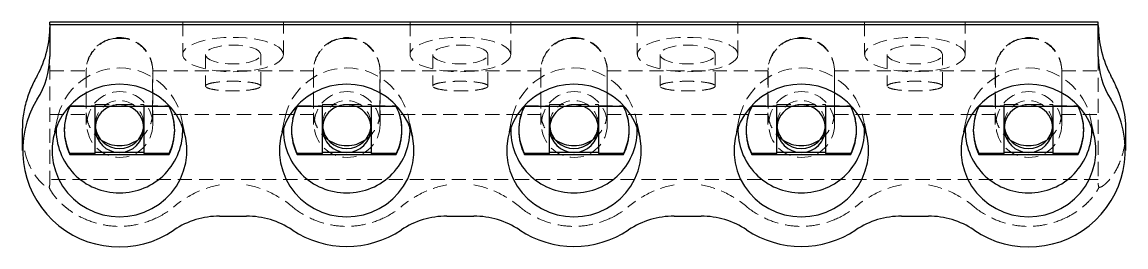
# Model space of a CAD drawing. Header units: millimetres. Extents: x 33 to 233, y 31 to 168.
# Drawn here: x 33.1 to 132.9, y 147.8 to 168.1 of the extents above; entities that cross this region are included whole.
import ezdxf

# ---------------------------------------------------------------- set-up
doc = ezdxf.new("R2010")
doc.units = ezdxf.units.MM
doc.linetypes.add('HIDDEN', pattern=[1.905, 1.27, -0.635])

msp = doc.modelspace()

# ---------------------------------------------------------------- linework, layer by layer
at = {"color": 7, "linetype": 'Continuous', "lineweight": 25}
for p, q in [((35.612, 167.885), (35.612, 168.139)), ((130.388, 168.139), (35.612, 168.139)), ((130.388, 167.885), (35.612, 167.885)), ((35.612, 167.885), (35.612, 165.017)), ((130.388, 167.885), (130.388, 168.139)), ((130.388, 165.017), (130.388, 167.885)), ((46.397, 160.504), (37.444, 160.504)), ((39.72, 156.248), (39.72, 160.504)), ((44.122, 160.504), (44.122, 156.248)), ((66.937, 160.504), (57.984, 160.504)), ((60.26, 156.248), (60.26, 160.504)), ((64.661, 160.504), (64.661, 156.248)), ((87.476, 160.504), (78.524, 160.504)), ((80.799, 156.248), (80.799, 160.504)), ((85.201, 160.504), (85.201, 156.248)), ((108.016, 160.504), (99.063, 160.504)), ((101.339, 156.248), (101.339, 160.504)), ((105.74, 160.504), (105.74, 156.248)), ((128.556, 160.504), (119.603, 160.504)), ((121.878, 156.248), (121.878, 160.504)), ((126.28, 160.504), (126.28, 156.248)), ((33.118, 158.393), (33.118, 156.53)), ((132.882, 156.53), (132.882, 158.393)), ((37.444, 156.17), (37.444, 156.248)), ((39.72, 156.248), (37.444, 156.248)), ((37.444, 156.17), (46.397, 156.17)), ((41.921, 156.349), (39.72, 156.349)), ((44.122, 156.349), (41.921, 156.349)), ((46.397, 156.248), (44.122, 156.248)), ((46.397, 156.17), (46.397, 156.248)), ((57.984, 156.17), (57.984, 156.248)), ((60.26, 156.248), (57.984, 156.248)), ((57.984, 156.17), (66.937, 156.17)), ((62.46, 156.349), (60.26, 156.349)), ((64.661, 156.349), (62.46, 156.349)), ((66.937, 156.248), (64.661, 156.248)), ((66.937, 156.17), (66.937, 156.248)), ((78.524, 156.17), (78.524, 156.248)), ((80.799, 156.248), (78.524, 156.248)), ((78.524, 156.17), (87.476, 156.17)), ((83, 156.349), (80.799, 156.349)), ((85.201, 156.349), (83, 156.349)), ((87.476, 156.248), (85.201, 156.248)), ((87.476, 156.17), (87.476, 156.248)), ((99.063, 156.17), (99.063, 156.248)), ((101.339, 156.248), (99.063, 156.248)), ((99.063, 156.17), (108.016, 156.17)), ((103.54, 156.349), (101.339, 156.349)), ((105.74, 156.349), (103.54, 156.349)), ((108.016, 156.248), (105.74, 156.248)), ((108.016, 156.17), (108.016, 156.248)), ((119.603, 156.17), (119.603, 156.248)), ((121.878, 156.248), (119.603, 156.248)), ((119.603, 156.17), (128.556, 156.17)), ((124.079, 156.349), (121.878, 156.349)), ((126.28, 156.349), (124.079, 156.349)), ((128.556, 156.248), (126.28, 156.248)), ((128.556, 156.17), (128.556, 156.248)), ((50.973, 150.596), (53.408, 150.596)), ((71.513, 150.596), (73.947, 150.596)), ((92.053, 150.596), (94.487, 150.596)), ((112.592, 150.596), (115.027, 150.596))]:
    msp.add_line(p, q, dxfattribs=at)
at = {"color": 7, "linetype": 'HIDDEN', "lineweight": 18}
for p, q in [((47.643, 168.139), (47.643, 165.206)), ((56.739, 165.206), (56.739, 168.139)), ((68.182, 168.139), (68.182, 165.206)), ((77.278, 165.206), (77.278, 168.139)), ((88.722, 168.139), (88.722, 165.206)), ((97.818, 165.206), (97.818, 168.139)), ((109.261, 168.139), (109.261, 165.206)), ((118.357, 165.206), (118.357, 168.139)), ((42.507, 166.643), (41.335, 166.643)), ((63.046, 166.643), (61.874, 166.643)), ((83.586, 166.643), (82.414, 166.643)), ((104.126, 166.643), (102.954, 166.643)), ((124.665, 166.643), (123.493, 166.643)), ((35.612, 153.417), (35.612, 165.017)), ((49.697, 165.206), (49.697, 162.352)), ((54.685, 162.352), (54.685, 165.206)), ((70.236, 165.206), (70.236, 162.352)), ((75.224, 162.352), (75.224, 165.206)), ((90.776, 165.206), (90.776, 162.352)), ((95.764, 162.352), (95.764, 165.206)), ((111.315, 165.206), (111.315, 162.352)), ((116.303, 162.352), (116.303, 165.206)), ((130.388, 165.017), (130.388, 153.417)), ((35.612, 163.738), (38.913, 163.738)), ((38.913, 163.738), (38.913, 163.738)), ((38.913, 163.738), (38.913, 163.732)), ((38.913, 163.738), (38.916, 163.639)), ((38.913, 163.736), (38.913, 158.872)), ((44.927, 163.666), (44.929, 163.738)), ((44.929, 163.732), (44.929, 163.738)), ((44.929, 163.738), (44.929, 163.738)), ((44.929, 163.738), (59.453, 163.738)), ((44.929, 158.872), (44.929, 163.736)), ((59.453, 163.738), (59.453, 163.738)), ((59.453, 163.738), (59.453, 163.732)), ((59.453, 163.738), (59.455, 163.639)), ((59.453, 163.736), (59.453, 158.872)), ((65.467, 163.666), (65.468, 163.738)), ((65.468, 163.732), (65.468, 163.738)), ((65.468, 163.738), (65.468, 163.738)), ((65.468, 163.738), (79.992, 163.738)), ((65.468, 158.872), (65.468, 163.736)), ((79.992, 163.738), (79.992, 163.738)), ((79.992, 163.738), (79.992, 163.732)), ((79.992, 163.738), (79.995, 163.639)), ((79.992, 163.736), (79.992, 158.872)), ((86.006, 163.666), (86.008, 163.738)), ((86.008, 163.732), (86.008, 163.738)), ((86.008, 163.738), (86.008, 163.738)), ((86.008, 163.738), (100.532, 163.738)), ((86.008, 158.872), (86.008, 163.736)), ((100.532, 163.738), (100.532, 163.738)), ((100.532, 163.738), (100.532, 163.732)), ((100.532, 163.738), (100.534, 163.639)), ((100.532, 163.736), (100.532, 158.872)), ((106.546, 163.666), (106.547, 163.738)), ((106.547, 163.732), (106.547, 163.738)), ((106.547, 163.738), (106.547, 163.738)), ((106.547, 163.738), (121.071, 163.738)), ((106.547, 158.872), (106.547, 163.736)), ((121.071, 163.738), (121.071, 163.738)), ((121.071, 163.738), (121.071, 163.732)), ((121.071, 163.738), (121.074, 163.639)), ((121.071, 163.736), (121.071, 158.872)), ((127.085, 163.666), (127.087, 163.738)), ((127.087, 163.732), (127.087, 163.738)), ((127.087, 163.738), (127.087, 163.738)), ((127.087, 163.738), (130.388, 163.738)), ((127.087, 158.872), (127.087, 163.736)), ((38.924, 163.489), (38.923, 159.777)), ((44.918, 159.777), (44.918, 163.489)), ((59.463, 163.489), (59.463, 159.777)), ((65.458, 159.777), (65.458, 163.489)), ((80.003, 163.489), (80.002, 159.777)), ((85.998, 159.777), (85.997, 163.489)), ((100.542, 163.489), (100.542, 159.777)), ((106.537, 159.777), (106.537, 163.489)), ((121.082, 163.489), (121.082, 159.777)), ((127.077, 159.777), (127.076, 163.489)), ((39.72, 160.582), (39.72, 160.684)), ((39.72, 160.684), (41.921, 160.684)), ((41.921, 160.684), (44.122, 160.684)), ((44.122, 160.582), (44.122, 160.684)), ((60.26, 160.582), (60.26, 160.684)), ((60.26, 160.684), (62.46, 160.684)), ((62.46, 160.684), (64.661, 160.684)), ((64.661, 160.582), (64.661, 160.684)), ((80.799, 160.582), (80.799, 160.684)), ((80.799, 160.684), (83, 160.684)), ((83, 160.684), (85.201, 160.684)), ((85.201, 160.582), (85.201, 160.684)), ((101.339, 160.582), (101.339, 160.684)), ((101.339, 160.684), (103.54, 160.684)), ((103.54, 160.684), (105.74, 160.684)), ((105.74, 160.582), (105.74, 160.684)), ((121.878, 160.582), (121.878, 160.684)), ((121.878, 160.684), (124.079, 160.684)), ((124.079, 160.684), (126.28, 160.684)), ((126.28, 160.582), (126.28, 160.684)), ((35.612, 159.777), (38.923, 159.777)), ((37.444, 160.504), (37.444, 160.582)), ((37.444, 160.582), (39.72, 160.582)), ((39.72, 160.504), (39.72, 160.582)), ((44.122, 160.582), (44.122, 160.504)), ((44.122, 160.582), (46.397, 160.582)), ((44.918, 159.777), (59.463, 159.777)), ((46.397, 160.504), (46.397, 160.582)), ((57.984, 160.504), (57.984, 160.582)), ((57.984, 160.582), (60.26, 160.582)), ((60.26, 160.504), (60.26, 160.582)), ((64.661, 160.582), (64.661, 160.504)), ((64.661, 160.582), (66.937, 160.582)), ((65.458, 159.777), (80.002, 159.777)), ((66.937, 160.504), (66.937, 160.582)), ((78.524, 160.504), (78.524, 160.582)), ((78.524, 160.582), (80.799, 160.582)), ((80.799, 160.504), (80.799, 160.582)), ((85.201, 160.582), (85.201, 160.504)), ((85.201, 160.582), (87.476, 160.582)), ((85.998, 159.777), (100.542, 159.777)), ((87.476, 160.504), (87.476, 160.582)), ((99.063, 160.504), (99.063, 160.582)), ((99.063, 160.582), (101.339, 160.582)), ((101.339, 160.504), (101.339, 160.582)), ((105.74, 160.582), (105.74, 160.504)), ((105.74, 160.582), (108.016, 160.582)), ((106.537, 159.777), (121.082, 159.777)), ((108.016, 160.504), (108.016, 160.582)), ((119.603, 160.504), (119.603, 160.582)), ((119.603, 160.582), (121.878, 160.582)), ((121.878, 160.504), (121.878, 160.582)), ((126.28, 160.582), (126.28, 160.504)), ((126.28, 160.582), (128.556, 160.582)), ((127.077, 159.777), (130.388, 159.777)), ((128.556, 160.504), (128.556, 160.582)), ((36.315, 159.463), (35.955, 157.728)), ((44.122, 158.872), (44.114, 158.694)), ((47.887, 157.728), (47.527, 159.463)), ((56.854, 159.463), (56.495, 157.728)), ((64.661, 158.872), (64.654, 158.694)), ((68.426, 157.728), (68.067, 159.463)), ((77.394, 159.463), (77.034, 157.728)), ((85.201, 158.872), (85.193, 158.694)), ((88.966, 157.728), (88.606, 159.463)), ((97.933, 159.463), (97.574, 157.728)), ((105.74, 158.872), (105.733, 158.694)), ((109.505, 157.728), (109.146, 159.463)), ((118.473, 159.463), (118.113, 157.728)), ((126.28, 158.872), (126.272, 158.694)), ((130.045, 157.728), (129.685, 159.463)), ((36.933, 158.415), (36.933, 158.337)), ((46.909, 158.337), (46.909, 158.415)), ((57.472, 158.415), (57.472, 158.337)), ((67.449, 158.337), (67.449, 158.415)), ((78.012, 158.415), (78.012, 158.337)), ((87.988, 158.337), (87.988, 158.415)), ((98.551, 158.415), (98.551, 158.337)), ((108.528, 158.337), (108.528, 158.415)), ((119.091, 158.415), (119.091, 158.337)), ((129.067, 158.337), (129.067, 158.415)), ((130.388, 153.908), (35.612, 153.908))]:
    msp.add_line(p, q, dxfattribs=at)
at = {"color": 7, "linetype": 'HIDDEN', "lineweight": 18, "flags": 128}
for points in [[(56.739, 165.206), (56.69, 164.979), (56.546, 164.758), (56.309, 164.546), (55.984, 164.348), (55.578, 164.168), (55.1, 164.01), (54.56, 163.878), (53.969, 163.774), (53.341, 163.701), (52.688, 163.66), (52.025, 163.651), (51.365, 163.676), (50.722, 163.734), (50.111, 163.823), (49.544, 163.941), (49.034, 164.086), (48.591, 164.255), (48.225, 164.445), (47.943, 164.65), (47.751, 164.868), (47.655, 165.092), (47.655, 165.319), (47.751, 165.544), (47.943, 165.762), (48.225, 165.967), (48.591, 166.157), (49.034, 166.326), (49.544, 166.471), (50.111, 166.589), (50.722, 166.678), (51.365, 166.736), (52.025, 166.76), (52.688, 166.752), (53.341, 166.711), (53.969, 166.638), (54.56, 166.534), (55.1, 166.402), (55.578, 166.244), (55.984, 166.064), (56.309, 165.866), (56.546, 165.654), (56.69, 165.432), (56.739, 165.206)], [(77.278, 165.206), (77.23, 164.979), (77.085, 164.758), (76.848, 164.546), (76.523, 164.348), (76.117, 164.168), (75.639, 164.01), (75.099, 163.878), (74.509, 163.774), (73.881, 163.701), (73.228, 163.66), (72.564, 163.651), (71.904, 163.676), (71.262, 163.734), (70.651, 163.823), (70.084, 163.941), (69.574, 164.086), (69.13, 164.255), (68.764, 164.445), (68.482, 164.65), (68.291, 164.868), (68.194, 165.092), (68.194, 165.319), (68.291, 165.544), (68.482, 165.762), (68.764, 165.967), (69.13, 166.157), (69.574, 166.326), (70.084, 166.471), (70.651, 166.589), (71.262, 166.678), (71.904, 166.736), (72.564, 166.76), (73.228, 166.752), (73.881, 166.711), (74.509, 166.638), (75.099, 166.534), (75.639, 166.402), (76.117, 166.244), (76.523, 166.064), (76.848, 165.866), (77.085, 165.654), (77.23, 165.432), (77.278, 165.206)], [(97.818, 165.206), (97.769, 164.979), (97.625, 164.758), (97.388, 164.546), (97.063, 164.348), (96.657, 164.168), (96.179, 164.01), (95.639, 163.878), (95.049, 163.774), (94.42, 163.701), (93.767, 163.66), (93.104, 163.651), (92.444, 163.676), (91.801, 163.734), (91.19, 163.823), (90.623, 163.941), (90.113, 164.086), (89.67, 164.255), (89.304, 164.445), (89.022, 164.65), (88.831, 164.868), (88.734, 165.092), (88.734, 165.319), (88.831, 165.544), (89.022, 165.762), (89.304, 165.967), (89.67, 166.157), (90.113, 166.326), (90.623, 166.471), (91.19, 166.589), (91.801, 166.678), (92.444, 166.736), (93.104, 166.76), (93.767, 166.752), (94.42, 166.711), (95.049, 166.638), (95.639, 166.534), (96.179, 166.402), (96.657, 166.244), (97.063, 166.064), (97.388, 165.866), (97.625, 165.654), (97.769, 165.432), (97.818, 165.206)], [(118.357, 165.206), (118.309, 164.979), (118.165, 164.758), (117.927, 164.546), (117.602, 164.348), (117.197, 164.168), (116.719, 164.01), (116.179, 163.878), (115.588, 163.774), (114.96, 163.701), (114.307, 163.66), (113.643, 163.651), (112.983, 163.676), (112.341, 163.734), (111.73, 163.823), (111.163, 163.941), (110.653, 164.086), (110.21, 164.255), (109.843, 164.445), (109.561, 164.65), (109.37, 164.868), (109.273, 165.092), (109.273, 165.319), (109.37, 165.544), (109.561, 165.762), (109.843, 165.967), (110.21, 166.157), (110.653, 166.326), (111.163, 166.471), (111.73, 166.589), (112.341, 166.678), (112.983, 166.736), (113.643, 166.76), (114.307, 166.752), (114.96, 166.711), (115.588, 166.638), (116.179, 166.534), (116.719, 166.402), (117.197, 166.244), (117.602, 166.064), (117.927, 165.866), (118.165, 165.654), (118.309, 165.432), (118.357, 165.206)], [(54.685, 165.206), (54.637, 165.372), (54.495, 165.532), (54.264, 165.68), (53.954, 165.809), (53.576, 165.915), (53.145, 165.994), (52.677, 166.043), (52.191, 166.059), (51.704, 166.043), (51.236, 165.994), (50.805, 165.915), (50.427, 165.809), (50.117, 165.68), (49.886, 165.532), (49.745, 165.372), (49.697, 165.206), (49.745, 165.039), (49.886, 164.879), (50.117, 164.732), (50.427, 164.603), (50.805, 164.497), (51.236, 164.418), (51.704, 164.369), (52.191, 164.353), (52.677, 164.369), (53.145, 164.418), (53.576, 164.497), (53.954, 164.603), (54.264, 164.732), (54.495, 164.879), (54.637, 165.039), (54.685, 165.206)], [(75.224, 165.206), (75.176, 165.372), (75.034, 165.532), (74.804, 165.68), (74.494, 165.809), (74.116, 165.915), (73.685, 165.994), (73.217, 166.043), (72.73, 166.059), (72.244, 166.043), (71.776, 165.994), (71.345, 165.915), (70.967, 165.809), (70.656, 165.68), (70.426, 165.532), (70.284, 165.372), (70.236, 165.206), (70.284, 165.039), (70.426, 164.879), (70.656, 164.732), (70.967, 164.603), (71.345, 164.497), (71.776, 164.418), (72.244, 164.369), (72.73, 164.353), (73.217, 164.369), (73.685, 164.418), (74.116, 164.497), (74.494, 164.603), (74.804, 164.732), (75.034, 164.879), (75.176, 165.039), (75.224, 165.206)], [(95.764, 165.206), (95.716, 165.372), (95.574, 165.532), (95.344, 165.68), (95.033, 165.809), (94.655, 165.915), (94.224, 165.994), (93.756, 166.043), (93.27, 166.059), (92.783, 166.043), (92.315, 165.994), (91.884, 165.915), (91.506, 165.809), (91.196, 165.68), (90.966, 165.532), (90.824, 165.372), (90.776, 165.206), (90.824, 165.039), (90.966, 164.879), (91.196, 164.732), (91.506, 164.603), (91.884, 164.497), (92.315, 164.418), (92.783, 164.369), (93.27, 164.353), (93.756, 164.369), (94.224, 164.418), (94.655, 164.497), (95.033, 164.603), (95.344, 164.732), (95.574, 164.879), (95.716, 165.039), (95.764, 165.206)], [(116.303, 165.206), (116.255, 165.372), (116.114, 165.532), (115.883, 165.68), (115.573, 165.809), (115.195, 165.915), (114.764, 165.994), (114.296, 166.043), (113.809, 166.059), (113.323, 166.043), (112.855, 165.994), (112.424, 165.915), (112.046, 165.809), (111.736, 165.68), (111.505, 165.532), (111.363, 165.372), (111.315, 165.206), (111.363, 165.039), (111.505, 164.879), (111.736, 164.732), (112.046, 164.603), (112.424, 164.497), (112.855, 164.418), (113.323, 164.369), (113.809, 164.353), (114.296, 164.369), (114.764, 164.418), (115.195, 164.497), (115.573, 164.603), (115.883, 164.732), (116.114, 164.879), (116.255, 165.039), (116.303, 165.206)]]:
    msp.add_lwpolyline(points, dxfattribs=at)
at = {"color": 7, "linetype": 'Continuous', "lineweight": 25, "flags": 128}
for points in [[(41.921, 150.534), (42.684, 150.581), (43.435, 150.722), (44.162, 150.955), (44.854, 151.275), (45.5, 151.679), (46.089, 152.159), (46.612, 152.708), (47.062, 153.317), (47.43, 153.977), (47.711, 154.677), (47.902, 155.406), (47.997, 156.153), (47.997, 156.906), (47.902, 157.653), (47.711, 158.382), (47.43, 159.083), (47.062, 159.742), (46.612, 160.352), (46.089, 160.9), (45.5, 161.38), (44.854, 161.784), (44.162, 162.105), (43.435, 162.337), (42.684, 162.478), (41.921, 162.526), (41.158, 162.478), (40.407, 162.337), (39.68, 162.105), (38.988, 161.784), (38.342, 161.38), (37.753, 160.9), (37.23, 160.352), (36.78, 159.742), (36.412, 159.083), (36.13, 158.382), (35.94, 157.653), (35.844, 156.906), (35.844, 156.153), (35.94, 155.406), (36.13, 154.677), (36.412, 153.977), (36.78, 153.317), (37.23, 152.708), (37.753, 152.159), (38.342, 151.679), (38.988, 151.275), (39.68, 150.955), (40.407, 150.722), (41.158, 150.581), (41.921, 150.534)], [(62.46, 150.534), (63.224, 150.581), (63.975, 150.722), (64.702, 150.955), (65.394, 151.275), (66.039, 151.679), (66.628, 152.159), (67.152, 152.708), (67.601, 153.317), (67.97, 153.977), (68.251, 154.677), (68.441, 155.406), (68.537, 156.153), (68.537, 156.906), (68.441, 157.653), (68.251, 158.382), (67.97, 159.083), (67.601, 159.742), (67.152, 160.352), (66.628, 160.9), (66.039, 161.38), (65.394, 161.784), (64.702, 162.105), (63.975, 162.337), (63.224, 162.478), (62.46, 162.526), (61.697, 162.478), (60.946, 162.337), (60.219, 162.105), (59.527, 161.784), (58.882, 161.38), (58.293, 160.9), (57.769, 160.352), (57.32, 159.742), (56.951, 159.083), (56.67, 158.382), (56.48, 157.653), (56.384, 156.906), (56.384, 156.153), (56.48, 155.406), (56.67, 154.677), (56.951, 153.977), (57.32, 153.317), (57.769, 152.708), (58.293, 152.159), (58.882, 151.679), (59.527, 151.275), (60.219, 150.955), (60.946, 150.722), (61.697, 150.581), (62.46, 150.534)], [(83, 150.534), (83.763, 150.581), (84.514, 150.722), (85.241, 150.955), (85.933, 151.275), (86.579, 151.679), (87.168, 152.159), (87.691, 152.708), (88.141, 153.317), (88.509, 153.977), (88.791, 154.677), (88.981, 155.406), (89.076, 156.153), (89.076, 156.906), (88.981, 157.653), (88.791, 158.382), (88.509, 159.083), (88.141, 159.742), (87.691, 160.352), (87.168, 160.9), (86.579, 161.38), (85.933, 161.784), (85.241, 162.105), (84.514, 162.337), (83.763, 162.478), (83, 162.526), (82.237, 162.478), (81.486, 162.337), (80.759, 162.105), (80.067, 161.784), (79.421, 161.38), (78.832, 160.9), (78.309, 160.352), (77.859, 159.742), (77.491, 159.083), (77.209, 158.382), (77.019, 157.653), (76.924, 156.906), (76.924, 156.153), (77.019, 155.406), (77.209, 154.677), (77.491, 153.977), (77.859, 153.317), (78.309, 152.708), (78.832, 152.159), (79.421, 151.679), (80.067, 151.275), (80.759, 150.955), (81.486, 150.722), (82.237, 150.581), (83, 150.534)], [(103.54, 150.534), (104.303, 150.581), (105.054, 150.722), (105.781, 150.955), (106.473, 151.275), (107.118, 151.679), (107.707, 152.159), (108.231, 152.708), (108.68, 153.317), (109.049, 153.977), (109.33, 154.677), (109.52, 155.406), (109.616, 156.153), (109.616, 156.906), (109.52, 157.653), (109.33, 158.382), (109.049, 159.083), (108.68, 159.742), (108.231, 160.352), (107.707, 160.9), (107.118, 161.38), (106.473, 161.784), (105.781, 162.105), (105.054, 162.337), (104.303, 162.478), (103.54, 162.526), (102.776, 162.478), (102.025, 162.337), (101.298, 162.105), (100.606, 161.784), (99.961, 161.38), (99.372, 160.9), (98.848, 160.352), (98.399, 159.742), (98.03, 159.083), (97.749, 158.382), (97.559, 157.653), (97.463, 156.906), (97.463, 156.153), (97.559, 155.406), (97.749, 154.677), (98.03, 153.977), (98.399, 153.317), (98.848, 152.708), (99.372, 152.159), (99.961, 151.679), (100.606, 151.275), (101.298, 150.955), (102.025, 150.722), (102.776, 150.581), (103.54, 150.534)], [(124.079, 150.534), (124.842, 150.581), (125.593, 150.722), (126.32, 150.955), (127.012, 151.275), (127.658, 151.679), (128.247, 152.159), (128.77, 152.708), (129.22, 153.317), (129.588, 153.977), (129.87, 154.677), (130.06, 155.406), (130.156, 156.153), (130.156, 156.906), (130.06, 157.653), (129.87, 158.382), (129.588, 159.083), (129.22, 159.742), (128.77, 160.352), (128.247, 160.9), (127.658, 161.38), (127.012, 161.784), (126.32, 162.105), (125.593, 162.337), (124.842, 162.478), (124.079, 162.526), (123.316, 162.478), (122.565, 162.337), (121.838, 162.105), (121.146, 161.784), (120.5, 161.38), (119.911, 160.9), (119.388, 160.352), (118.938, 159.742), (118.57, 159.083), (118.289, 158.382), (118.098, 157.653), (118.003, 156.906), (118.003, 156.153), (118.098, 155.406), (118.289, 154.677), (118.57, 153.977), (118.938, 153.317), (119.388, 152.708), (119.911, 152.159), (120.5, 151.679), (121.146, 151.275), (121.838, 150.955), (122.565, 150.722), (123.316, 150.581), (124.079, 150.534)]]:
    msp.add_lwpolyline(points, dxfattribs=at)
at = {"color": 7, "linetype": 'HIDDEN', "lineweight": 18}
for centre in [(41.952, 158.877), (62.492, 158.877), (83.031, 158.877), (103.571, 158.877), (124.11, 158.877)]:
    msp.add_circle(centre, 2.976, dxfattribs=at)
for centre, radius, start, end in [((41.921, 163.738), 3.008, 359.14539, 180.85461), ((41.921, 163.647), 3.053, 78.93334, 101.06666), ((62.46, 163.738), 3.008, 359.14539, 180.85461), ((62.46, 163.647), 3.053, 78.93334, 101.06666), ((83, 163.738), 3.008, 359.14539, 180.85461), ((83, 163.647), 3.053, 78.93334, 101.06666), ((103.54, 163.738), 3.008, 359.14539, 180.85461), ((103.54, 163.647), 3.053, 78.93334, 101.06666), ((124.079, 163.738), 3.008, 359.14539, 180.85461), ((124.079, 163.647), 3.053, 78.93334, 101.06666), ((41.921, 158.265), 5.725, 3.31022, 176.68978), ((62.46, 158.265), 5.725, 3.31022, 176.68978), ((83, 158.265), 5.725, 3.31022, 176.68978), ((103.54, 158.265), 5.725, 3.31022, 176.68978), ((124.079, 158.265), 5.725, 3.31022, 176.68978), ((41.922, 158.849), 2.2, 0.59901, 184.03134), ((41.92, 158.456), 2.228, 89.9817, 113.15166), ((41.922, 158.456), 2.228, 66.84834, 90.0183), ((62.462, 158.849), 2.2, 0.59901, 184.03134), ((62.46, 158.456), 2.228, 89.9817, 113.15166), ((62.461, 158.456), 2.228, 66.84834, 90.0183), ((83.001, 158.847), 2.2, 0.64021, 183.99014), ((82.999, 158.456), 2.228, 89.9817, 113.15166), ((83.001, 158.456), 2.228, 66.84834, 90.0183), ((103.541, 158.847), 2.2, 0.64021, 183.99014), ((103.539, 158.456), 2.228, 89.9817, 113.15166), ((103.54, 158.456), 2.228, 66.84834, 90.0183), ((124.08, 158.849), 2.2, 0.59901, 184.03134), ((124.078, 158.456), 2.228, 89.9817, 113.15166), ((124.08, 158.456), 2.228, 66.84834, 90.0183), ((41.784, 158.413), 4.851, 153.44784, 179.98356), ((42.058, 158.413), 4.851, 0.01644, 26.55216), ((62.324, 158.413), 4.851, 153.44784, 179.98356), ((62.597, 158.413), 4.851, 0.01644, 26.55216), ((82.863, 158.413), 4.851, 153.44784, 179.98356), ((83.137, 158.413), 4.851, 0.01644, 26.55216), ((103.403, 158.413), 4.851, 153.44784, 179.98356), ((103.676, 158.413), 4.851, 0.01644, 26.55216), ((123.942, 158.413), 4.851, 153.44784, 179.98356), ((124.216, 158.413), 4.851, 0.01644, 26.55216)]:
    msp.add_arc(centre, radius, start, end, dxfattribs=at)
at = {"color": 7, "linetype": 'Continuous', "lineweight": 25}
for centre, radius, start, end in [((28.468, 165.021), 7.144, 327.27942, 359.96978), ((137.532, 165.021), 7.144, 180.03022, 212.72058), ((41.905, 156.552), 8.739, 148.18307, 304.5346), ((124.095, 156.552), 8.739, 235.4654, 31.81693), ((41.78, 158.337), 4.847, 153.43828, 206.56172), ((41.887, 158.508), 2.167, 112.90082, 179.77263), ((41.954, 158.508), 2.167, 0.22737, 67.09918), ((42.062, 158.337), 4.847, 333.43828, 26.56172), ((62.319, 158.337), 4.847, 153.43828, 206.56172), ((62.427, 158.508), 2.167, 112.90082, 179.77263), ((62.494, 158.508), 2.167, 0.22737, 67.09918), ((62.602, 158.337), 4.847, 333.43828, 26.56172), ((82.859, 158.337), 4.847, 153.43828, 206.56172), ((82.967, 158.508), 2.167, 112.90082, 179.77263), ((83.033, 158.508), 2.167, 0.22737, 67.09918), ((83.141, 158.337), 4.847, 333.43828, 26.56172), ((103.398, 158.337), 4.847, 153.43828, 206.56172), ((103.506, 158.508), 2.167, 112.90082, 179.77263), ((103.573, 158.508), 2.167, 0.22737, 67.09918), ((103.681, 158.337), 4.847, 333.43828, 26.56172), ((123.938, 158.337), 4.847, 153.43828, 206.56172), ((124.046, 158.508), 2.167, 112.90082, 179.77263), ((124.113, 158.508), 2.167, 0.22737, 67.09918), ((124.22, 158.337), 4.847, 333.43828, 26.56172), ((41.921, 158.901), 2.203, 185.37921, 354.62079), ((62.46, 158.901), 2.203, 185.37921, 354.62079), ((83, 158.901), 2.203, 185.37921, 354.62079), ((103.54, 158.901), 2.203, 185.37921, 354.62079), ((124.079, 158.901), 2.203, 185.37921, 354.62079), ((41.875, 158.376), 5.674, 177.787, 270.46338), ((41.784, 158.416), 4.851, 180.01644, 206.55216), ((41.904, 158.534), 2.184, 180.44191, 270.43519), ((41.969, 158.374), 5.672, 269.50956, 2.24006), ((41.938, 158.534), 2.184, 269.56481, 359.55809), ((42.058, 158.416), 4.851, 333.44784, 359.98356), ((62.415, 158.376), 5.674, 177.787, 270.46338), ((62.324, 158.416), 4.851, 180.01644, 206.55216), ((62.444, 158.534), 2.184, 180.44191, 270.43519), ((62.509, 158.374), 5.672, 269.50956, 2.24006), ((62.477, 158.534), 2.184, 269.56481, 359.55809), ((62.597, 158.416), 4.851, 333.44784, 359.98356), ((82.954, 158.376), 5.674, 177.787, 270.46338), ((82.863, 158.416), 4.851, 180.01644, 206.55216), ((82.983, 158.534), 2.184, 180.44191, 270.43519), ((83.049, 158.374), 5.672, 269.50956, 2.24006), ((83.017, 158.534), 2.184, 269.56481, 359.55809), ((83.137, 158.416), 4.851, 333.44784, 359.98356), ((103.494, 158.376), 5.674, 177.787, 270.46338), ((103.403, 158.416), 4.851, 180.01644, 206.55216), ((103.523, 158.534), 2.184, 180.44191, 270.43519), ((103.588, 158.374), 5.672, 269.50956, 2.24006), ((103.556, 158.534), 2.184, 269.56481, 359.55809), ((103.676, 158.416), 4.851, 333.44784, 359.98356), ((124.033, 158.376), 5.674, 177.787, 270.46338), ((123.942, 158.416), 4.851, 180.01644, 206.55216), ((124.062, 158.534), 2.184, 180.44191, 270.43519), ((124.128, 158.374), 5.672, 269.50956, 2.24006), ((124.096, 158.534), 2.184, 269.56481, 359.55809), ((124.216, 158.416), 4.851, 333.44784, 359.98356), ((50.969, 143.182), 7.415, 89.96634, 123.66532), ((53.412, 143.182), 7.415, 56.33468, 90.03366), ((71.509, 143.182), 7.415, 89.96634, 123.66532), ((73.952, 143.182), 7.415, 56.33468, 90.03366), ((92.048, 143.182), 7.415, 89.96634, 123.66532), ((94.491, 143.182), 7.415, 56.33468, 90.03366), ((112.588, 143.182), 7.415, 89.96634, 123.66532), ((115.031, 143.182), 7.415, 56.33468, 90.03366), ((62.46, 156.771), 8.911, 236.35093, 303.64907), ((83, 156.771), 8.911, 236.35093, 303.64907), ((103.54, 156.771), 8.911, 236.35093, 303.64907)]:
    msp.add_arc(centre, radius, start, end, dxfattribs=at)
for points, knots in [([(35.612, 167.838), (35.612, 167.05), (35.516, 166.247), (35.131, 164.704), (34.842, 163.965), (34.479, 163.299)], [0, 0, 0, 0, 0.5, 0.5, 1, 1, 1, 1]), ([(130.388, 167.838), (130.388, 167.05), (130.484, 166.247), (130.869, 164.704), (131.158, 163.965), (131.521, 163.299)], [0, 0, 0, 0, 0.5, 0.5, 1, 1, 1, 1]), ([(34.479, 163.299), (34.286, 162.946), (34.096, 162.565), (33.835, 161.951), (33.751, 161.738), (33.597, 161.302), (33.527, 161.081), (33.464, 160.854)], [0, 0, 0, 0, 0.5, 0.5, 0.75, 0.75, 1, 1, 1, 1]), ([(132.536, 160.854), (132.41, 161.306), (132.256, 161.737), (131.995, 162.352), (131.903, 162.553), (131.714, 162.938), (131.618, 163.123), (131.521, 163.299)], [0, 0, 0, 0, 0.5, 0.5, 0.75, 0.75, 1, 1, 1, 1]), ([(33.464, 160.854), (33.351, 160.396), (33.151, 159.582), (33.141, 158.754), (33.137, 158.392)], [0, 0, 0, 0, 0.562237, 1, 1, 1, 1]), ([(132.863, 158.393), (132.869, 158.49), (132.896, 158.943), (132.79, 159.784), (132.621, 160.497), (132.536, 160.854)], [0, 0, 0, 0, 0.119284, 0.557695, 1, 1, 1, 1]), ([(40.245, 157.492), (40.497, 157.349), (41.015, 157.054), (41.921, 156.93), (42.815, 157.051), (43.323, 157.339), (43.564, 157.476)], [0, 0, 0, 0, 0.2451814, 0.5051571, 0.7651328, 1, 1, 1, 1]), ([(60.785, 157.492), (61.036, 157.349), (61.554, 157.054), (62.46, 156.93), (63.355, 157.051), (63.863, 157.339), (64.104, 157.476)], [0, 0, 0, 0, 0.245181, 0.505157, 0.765133, 1, 1, 1, 1]), ([(81.324, 157.492), (81.576, 157.349), (82.094, 157.054), (83, 156.93), (83.895, 157.051), (84.402, 157.339), (84.643, 157.476)], [0, 0, 0, 0, 0.245181, 0.505157, 0.765133, 1, 1, 1, 1]), ([(101.864, 157.492), (102.115, 157.349), (102.633, 157.054), (103.539, 156.93), (104.434, 157.051), (104.942, 157.339), (105.183, 157.476)], [0, 0, 0, 0, 0.245181, 0.505157, 0.765133, 1, 1, 1, 1]), ([(122.403, 157.492), (122.655, 157.349), (123.173, 157.054), (124.079, 156.93), (124.974, 157.051), (125.481, 157.339), (125.722, 157.476)], [0, 0, 0, 0, 0.2451814, 0.5051571, 0.7651328, 1, 1, 1, 1])]:
    msp.add_open_spline(points, degree=3, knots=knots, dxfattribs=at)
at = {"color": 7, "linetype": 'HIDDEN', "lineweight": 18}
for points, knots in [([(41.335, 166.643), (41.026, 166.581), (40.708, 166.464), (40.114, 166.114), (39.838, 165.879), (39.384, 165.326), (39.207, 165.008), (38.974, 164.351), (38.918, 164.013), (38.914, 163.693)], [0, 0, 0, 0, 0.25, 0.25, 0.5, 0.5, 0.75, 0.75, 1, 1, 1, 1]), ([(44.928, 163.693), (44.923, 164.013), (44.868, 164.351), (44.635, 165.008), (44.458, 165.326), (44.004, 165.879), (43.728, 166.114), (43.133, 166.464), (42.816, 166.581), (42.507, 166.643)], [0, 0, 0, 0, 0.25, 0.25, 0.5, 0.5, 0.75, 0.75, 1, 1, 1, 1]), ([(61.874, 166.643), (61.565, 166.581), (61.248, 166.464), (60.653, 166.114), (60.377, 165.879), (59.923, 165.326), (59.746, 165.008), (59.514, 164.351), (59.458, 164.013), (59.453, 163.693)], [0, 0, 0, 0, 0.25, 0.25, 0.5, 0.5, 0.75, 0.75, 1, 1, 1, 1]), ([(65.468, 163.693), (65.463, 164.013), (65.407, 164.351), (65.175, 165.008), (64.998, 165.326), (64.544, 165.879), (64.268, 166.114), (63.673, 166.464), (63.356, 166.581), (63.046, 166.643)], [0, 0, 0, 0, 0.25, 0.25, 0.5, 0.5, 0.75, 0.75, 1, 1, 1, 1]), ([(82.414, 166.643), (82.105, 166.581), (81.787, 166.464), (81.193, 166.114), (80.917, 165.879), (80.463, 165.326), (80.286, 165.008), (80.053, 164.351), (79.997, 164.013), (79.993, 163.693)], [0, 0, 0, 0, 0.25, 0.25, 0.5, 0.5, 0.75, 0.75, 1, 1, 1, 1]), ([(86.007, 163.693), (86.003, 164.013), (85.947, 164.351), (85.714, 165.008), (85.537, 165.326), (85.083, 165.879), (84.807, 166.114), (84.213, 166.464), (83.895, 166.581), (83.586, 166.643)], [0, 0, 0, 0, 0.25, 0.25, 0.5, 0.5, 0.75, 0.75, 1, 1, 1, 1]), ([(102.954, 166.643), (102.644, 166.581), (102.327, 166.464), (101.732, 166.114), (101.456, 165.879), (101.002, 165.326), (100.825, 165.008), (100.593, 164.351), (100.537, 164.013), (100.532, 163.693)], [0, 0, 0, 0, 0.25, 0.25, 0.5, 0.5, 0.75, 0.75, 1, 1, 1, 1]), ([(106.547, 163.693), (106.542, 164.013), (106.486, 164.351), (106.254, 165.008), (106.077, 165.326), (105.623, 165.879), (105.347, 166.114), (104.752, 166.464), (104.435, 166.581), (104.126, 166.643)], [0, 0, 0, 0, 0.25, 0.25, 0.5, 0.5, 0.75, 0.75, 1, 1, 1, 1]), ([(123.493, 166.643), (123.184, 166.581), (122.867, 166.464), (122.272, 166.114), (121.996, 165.879), (121.542, 165.326), (121.365, 165.008), (121.132, 164.351), (121.077, 164.013), (121.072, 163.693)], [0, 0, 0, 0, 0.25, 0.25, 0.5, 0.5, 0.75, 0.75, 1, 1, 1, 1]), ([(127.086, 163.693), (127.082, 164.013), (127.026, 164.351), (126.793, 165.008), (126.616, 165.326), (126.162, 165.879), (125.886, 166.114), (125.292, 166.464), (124.974, 166.581), (124.665, 166.643)], [0, 0, 0, 0, 0.25, 0.25, 0.5, 0.5, 0.75, 0.75, 1, 1, 1, 1]), ([(38.914, 163.708), (38.913, 163.712), (38.913, 163.721), (38.913, 163.731), (38.913, 163.738)], [0, 0, 0, 0, 0.338055, 1, 1, 1, 1]), ([(59.453, 163.708), (59.453, 163.712), (59.453, 163.721), (59.453, 163.731), (59.453, 163.738)], [0, 0, 0, 0, 0.338055, 1, 1, 1, 1]), ([(79.993, 163.708), (79.993, 163.712), (79.992, 163.721), (79.992, 163.731), (79.992, 163.738)], [0, 0, 0, 0, 0.3380549, 1, 1, 1, 1]), ([(100.532, 163.708), (100.532, 163.712), (100.532, 163.721), (100.532, 163.731), (100.532, 163.738)], [0, 0, 0, 0, 0.3380549, 1, 1, 1, 1]), ([(121.072, 163.708), (121.072, 163.712), (121.071, 163.721), (121.071, 163.731), (121.071, 163.738)], [0, 0, 0, 0, 0.3380549, 1, 1, 1, 1]), ([(54.685, 162.352), (54.685, 162.389), (54.66, 162.43), (54.511, 162.52), (54.385, 162.569), (53.986, 162.663), (53.71, 162.707), (53.192, 162.756), (53.003, 162.769), (52.606, 162.787), (52.399, 162.791), (51.983, 162.791), (51.775, 162.787), (51.378, 162.769), (51.19, 162.756), (50.672, 162.707), (50.395, 162.663), (49.996, 162.569), (49.871, 162.52), (49.722, 162.43), (49.697, 162.389), (49.697, 162.352)], [0, 0, 0, 0, 0.125, 0.125, 0.25, 0.25, 0.375, 0.375, 0.4375, 0.4375, 0.5, 0.5, 0.5625, 0.5625, 0.625, 0.625, 0.75, 0.75, 0.875, 0.875, 1, 1, 1, 1]), ([(70.236, 162.352), (70.236, 162.389), (70.261, 162.43), (70.41, 162.52), (70.535, 162.569), (70.934, 162.663), (71.211, 162.707), (71.729, 162.756), (71.918, 162.769), (72.315, 162.787), (72.522, 162.791), (72.938, 162.791), (73.146, 162.787), (73.543, 162.769), (73.731, 162.756), (74.249, 162.707), (74.526, 162.663), (74.925, 162.569), (75.05, 162.52), (75.199, 162.43), (75.224, 162.389), (75.224, 162.352)], [0, 0, 0, 0, 0.125, 0.125, 0.25, 0.25, 0.375, 0.375, 0.4375, 0.4375, 0.5, 0.5, 0.5625, 0.5625, 0.625, 0.625, 0.75, 0.75, 0.875, 0.875, 1, 1, 1, 1]), ([(90.776, 162.352), (90.776, 162.389), (90.801, 162.43), (90.95, 162.52), (91.075, 162.569), (91.474, 162.663), (91.751, 162.707), (92.269, 162.756), (92.457, 162.769), (92.854, 162.787), (93.062, 162.791), (93.478, 162.791), (93.685, 162.787), (94.082, 162.769), (94.271, 162.756), (94.789, 162.707), (95.066, 162.663), (95.465, 162.569), (95.59, 162.52), (95.739, 162.43), (95.764, 162.389), (95.764, 162.352)], [0, 0, 0, 0, 0.125, 0.125, 0.25, 0.25, 0.375, 0.375, 0.4375, 0.4375, 0.5, 0.5, 0.5625, 0.5625, 0.625, 0.625, 0.75, 0.75, 0.875, 0.875, 1, 1, 1, 1]), ([(111.315, 162.352), (111.315, 162.389), (111.34, 162.43), (111.489, 162.52), (111.615, 162.569), (112.014, 162.663), (112.29, 162.707), (112.808, 162.756), (112.997, 162.769), (113.394, 162.787), (113.601, 162.791), (114.017, 162.791), (114.225, 162.787), (114.622, 162.769), (114.81, 162.756), (115.328, 162.707), (115.605, 162.663), (116.004, 162.569), (116.129, 162.52), (116.278, 162.43), (116.303, 162.389), (116.303, 162.352)], [0, 0, 0, 0, 0.125, 0.125, 0.25, 0.25, 0.375, 0.375, 0.4375, 0.4375, 0.5, 0.5, 0.5625, 0.5625, 0.625, 0.625, 0.75, 0.75, 0.875, 0.875, 1, 1, 1, 1]), ([(49.697, 162.352), (49.697, 162.316), (49.722, 162.274), (49.871, 162.184), (49.996, 162.135), (50.395, 162.042), (50.672, 161.997), (51.19, 161.948), (51.378, 161.935), (51.775, 161.917), (51.983, 161.913), (52.399, 161.913), (52.606, 161.917), (53.003, 161.935), (53.192, 161.948), (53.71, 161.997), (53.986, 162.042), (54.385, 162.135), (54.511, 162.184), (54.66, 162.274), (54.685, 162.316), (54.685, 162.352)], [0, 0, 0, 0, 0.125, 0.125, 0.25, 0.25, 0.375, 0.375, 0.4375, 0.4375, 0.5, 0.5, 0.5625, 0.5625, 0.625, 0.625, 0.75, 0.75, 0.875, 0.875, 1, 1, 1, 1]), ([(75.224, 162.352), (75.224, 162.316), (75.199, 162.274), (75.05, 162.184), (74.925, 162.135), (74.526, 162.042), (74.249, 161.997), (73.731, 161.948), (73.543, 161.935), (73.146, 161.917), (72.938, 161.913), (72.522, 161.913), (72.315, 161.917), (71.918, 161.935), (71.729, 161.948), (71.211, 161.997), (70.934, 162.042), (70.535, 162.135), (70.41, 162.184), (70.261, 162.274), (70.236, 162.316), (70.236, 162.352)], [0, 0, 0, 0, 0.125, 0.125, 0.25, 0.25, 0.375, 0.375, 0.4375, 0.4375, 0.5, 0.5, 0.5625, 0.5625, 0.625, 0.625, 0.75, 0.75, 0.875, 0.875, 1, 1, 1, 1]), ([(95.764, 162.352), (95.764, 162.316), (95.739, 162.274), (95.59, 162.184), (95.465, 162.135), (95.066, 162.042), (94.789, 161.997), (94.271, 161.948), (94.082, 161.935), (93.685, 161.917), (93.478, 161.913), (93.062, 161.913), (92.854, 161.917), (92.457, 161.935), (92.269, 161.948), (91.751, 161.997), (91.474, 162.042), (91.075, 162.135), (90.95, 162.184), (90.801, 162.274), (90.776, 162.316), (90.776, 162.352)], [0, 0, 0, 0, 0.125, 0.125, 0.25, 0.25, 0.375, 0.375, 0.4375, 0.4375, 0.5, 0.5, 0.5625, 0.5625, 0.625, 0.625, 0.75, 0.75, 0.875, 0.875, 1, 1, 1, 1]), ([(116.303, 162.352), (116.303, 162.316), (116.278, 162.274), (116.129, 162.184), (116.004, 162.135), (115.605, 162.042), (115.328, 161.997), (114.81, 161.948), (114.622, 161.935), (114.225, 161.917), (114.017, 161.913), (113.601, 161.913), (113.394, 161.917), (112.997, 161.935), (112.808, 161.948), (112.29, 161.997), (112.014, 162.042), (111.615, 162.135), (111.489, 162.184), (111.34, 162.274), (111.315, 162.316), (111.315, 162.352)], [0, 0, 0, 0, 0.125, 0.125, 0.25, 0.25, 0.375, 0.375, 0.4375, 0.4375, 0.5, 0.5, 0.5625, 0.5625, 0.625, 0.625, 0.75, 0.75, 0.875, 0.875, 1, 1, 1, 1]), ([(38.923, 159.777), (38.948, 159.596), (39, 159.205), (39.229, 158.605), (39.635, 158.013), (39.995, 157.615), (40.241, 157.494), (40.245, 157.492)], [0, 0, 0, 0, 0.200788, 0.433087, 0.698372, 0.99487, 1, 1, 1, 1]), ([(43.564, 157.476), (43.579, 157.484), (43.837, 157.608), (44.207, 158.012), (44.613, 158.605), (44.842, 159.205), (44.894, 159.596), (44.918, 159.777)], [0, 0, 0, 0, 0.018193, 0.310798, 0.5726, 0.801849, 1, 1, 1, 1]), ([(59.463, 159.777), (59.487, 159.596), (59.539, 159.205), (59.769, 158.605), (60.175, 158.013), (60.534, 157.615), (60.78, 157.494), (60.785, 157.492)], [0, 0, 0, 0, 0.200788, 0.433087, 0.698372, 0.99487, 1, 1, 1, 1]), ([(64.104, 157.476), (64.119, 157.484), (64.377, 157.608), (64.747, 158.012), (65.152, 158.605), (65.382, 159.205), (65.434, 159.596), (65.458, 159.777)], [0, 0, 0, 0, 0.018193, 0.310798, 0.5726, 0.801849, 1, 1, 1, 1]), ([(80.002, 159.777), (80.027, 159.596), (80.079, 159.205), (80.308, 158.605), (80.715, 158.013), (81.074, 157.615), (81.32, 157.494), (81.324, 157.492)], [0, 0, 0, 0, 0.200788, 0.433087, 0.698372, 0.99487, 1, 1, 1, 1]), ([(84.643, 157.476), (84.658, 157.484), (84.916, 157.608), (85.286, 158.012), (85.692, 158.605), (85.921, 159.205), (85.973, 159.596), (85.998, 159.777)], [0, 0, 0, 0, 0.018193, 0.310798, 0.5726, 0.801849, 1, 1, 1, 1]), ([(100.542, 159.777), (100.566, 159.596), (100.618, 159.205), (100.848, 158.605), (101.254, 158.013), (101.613, 157.615), (101.86, 157.494), (101.864, 157.492)], [0, 0, 0, 0, 0.200788, 0.433087, 0.698372, 0.99487, 1, 1, 1, 1]), ([(105.183, 157.476), (105.198, 157.484), (105.456, 157.608), (105.826, 158.012), (106.231, 158.605), (106.461, 159.205), (106.513, 159.596), (106.537, 159.777)], [0, 0, 0, 0, 0.0181927, 0.3107978, 0.5725996, 0.8018488, 1, 1, 1, 1]), ([(121.082, 159.777), (121.106, 159.596), (121.158, 159.205), (121.387, 158.605), (121.794, 158.013), (122.153, 157.615), (122.399, 157.494), (122.403, 157.492)], [0, 0, 0, 0, 0.2007876, 0.433087, 0.6983721, 0.9948704, 1, 1, 1, 1]), ([(125.722, 157.476), (125.737, 157.484), (125.995, 157.608), (126.365, 158.012), (126.771, 158.605), (127, 159.205), (127.052, 159.596), (127.077, 159.777)], [0, 0, 0, 0, 0.0181927, 0.3107978, 0.5725996, 0.8018488, 1, 1, 1, 1]), ([(33.137, 158.392), (33.131, 158.293), (33.104, 157.831), (33.21, 157.027), (33.379, 156.373), (33.464, 156.044)], [0, 0, 0, 0, 0.119284, 0.557695, 1, 1, 1, 1]), ([(132.536, 156.044), (132.649, 156.463), (132.849, 157.208), (132.859, 158.032), (132.863, 158.393)], [0, 0, 0, 0, 0.562237, 1, 1, 1, 1]), ([(33.464, 156.044), (33.607, 155.582), (33.786, 155.163), (34.091, 154.605), (34.198, 154.432), (34.413, 154.121), (34.521, 153.982), (34.734, 153.736), (34.839, 153.628), (35.034, 153.451), (35.125, 153.38), (35.367, 153.22), (35.491, 153.18), (35.556, 153.204)], [0, 0, 0, 0, 0.25, 0.25, 0.375, 0.375, 0.5, 0.5, 0.625, 0.625, 0.75, 0.75, 1, 1, 1, 1]), ([(130.444, 153.204), (130.509, 153.18), (130.629, 153.218), (130.873, 153.379), (130.965, 153.45), (131.159, 153.626), (131.262, 153.731), (131.475, 153.977), (131.585, 154.119), (131.801, 154.43), (131.906, 154.6), (132.109, 154.97), (132.206, 155.171), (132.384, 155.592), (132.465, 155.813), (132.536, 156.044)], [0, 0, 0, 0, 0.25, 0.25, 0.375, 0.375, 0.5, 0.5, 0.625, 0.625, 0.75, 0.75, 0.875, 0.875, 1, 1, 1, 1]), ([(35.556, 153.204), (35.615, 153.057), (35.721, 152.868), (35.958, 152.53), (36.052, 152.408), (36.262, 152.157), (36.38, 152.027), (36.642, 151.761), (36.788, 151.625), (37.103, 151.356), (37.271, 151.225), (37.809, 150.842), (38.215, 150.603), (38.652, 150.4)], [0, 0, 0, 0, 0.25, 0.25, 0.375, 0.375, 0.5, 0.5, 0.625, 0.625, 0.75, 0.75, 1, 1, 1, 1]), ([(50.973, 153.417), (50.256, 153.292), (49.523, 153.059), (48.12, 152.392), (47.453, 151.958), (46.859, 151.459)], [0, 0, 0, 0, 0.5, 0.5, 1, 1, 1, 1]), ([(53.408, 153.417), (54.125, 153.292), (54.859, 153.059), (56.261, 152.392), (56.929, 151.958), (57.523, 151.459)], [0, 0, 0, 0, 0.5, 0.5, 1, 1, 1, 1]), ([(71.513, 153.417), (70.796, 153.292), (70.062, 153.059), (68.66, 152.392), (67.992, 151.958), (67.398, 151.459)], [0, 0, 0, 0, 0.5, 0.5, 1, 1, 1, 1]), ([(73.947, 153.417), (74.665, 153.292), (75.398, 153.059), (76.801, 152.392), (77.468, 151.958), (78.062, 151.459)], [0, 0, 0, 0, 0.5, 0.5, 1, 1, 1, 1]), ([(92.053, 153.417), (91.335, 153.292), (90.602, 153.059), (89.199, 152.392), (88.532, 151.958), (87.938, 151.459)], [0, 0, 0, 0, 0.5, 0.5, 1, 1, 1, 1]), ([(94.487, 153.417), (95.204, 153.292), (95.938, 153.059), (97.34, 152.392), (98.008, 151.958), (98.602, 151.459)], [0, 0, 0, 0, 0.5, 0.5, 1, 1, 1, 1]), ([(112.592, 153.417), (111.875, 153.292), (111.141, 153.059), (109.739, 152.392), (109.071, 151.958), (108.477, 151.459)], [0, 0, 0, 0, 0.5, 0.5, 1, 1, 1, 1]), ([(115.027, 153.417), (115.744, 153.292), (116.477, 153.059), (117.88, 152.392), (118.547, 151.958), (119.141, 151.459)], [0, 0, 0, 0, 0.5, 0.5, 1, 1, 1, 1]), ([(127.348, 150.4), (127.785, 150.603), (128.184, 150.838), (128.725, 151.222), (128.896, 151.356), (129.21, 151.623), (129.354, 151.758), (129.747, 152.155), (129.961, 152.415), (130.198, 152.752), (130.264, 152.856), (130.372, 153.045), (130.414, 153.131), (130.444, 153.204)], [0, 0, 0, 0, 0.25, 0.25, 0.375, 0.375, 0.5, 0.5, 0.75, 0.75, 0.875, 0.875, 1, 1, 1, 1]), ([(38.652, 150.4), (39.158, 150.166), (39.692, 149.982), (40.791, 149.735), (41.356, 149.671), (42.486, 149.671), (43.051, 149.735), (44.15, 149.982), (44.684, 150.166), (45.19, 150.4)], [0, 0, 0, 0, 0.25, 0.25, 0.5, 0.5, 0.75, 0.75, 1, 1, 1, 1]), ([(59.191, 150.4), (59.697, 150.166), (60.231, 149.982), (61.33, 149.735), (61.895, 149.671), (63.026, 149.671), (63.59, 149.735), (64.69, 149.982), (65.224, 150.166), (65.729, 150.4)], [0, 0, 0, 0, 0.25, 0.25, 0.5, 0.5, 0.75, 0.75, 1, 1, 1, 1]), ([(79.731, 150.4), (80.237, 150.166), (80.771, 149.982), (81.87, 149.735), (82.435, 149.671), (83.565, 149.671), (84.13, 149.735), (85.229, 149.982), (85.763, 150.166), (86.269, 150.4)], [0, 0, 0, 0, 0.25, 0.25, 0.5, 0.5, 0.75, 0.75, 1, 1, 1, 1]), ([(100.271, 150.4), (100.776, 150.166), (101.31, 149.982), (102.41, 149.735), (102.974, 149.671), (104.105, 149.671), (104.67, 149.735), (105.769, 149.982), (106.303, 150.166), (106.809, 150.4)], [0, 0, 0, 0, 0.25, 0.25, 0.5, 0.5, 0.75, 0.75, 1, 1, 1, 1]), ([(120.81, 150.4), (121.316, 150.166), (121.85, 149.982), (122.949, 149.735), (123.514, 149.671), (124.644, 149.671), (125.209, 149.735), (126.308, 149.982), (126.842, 150.166), (127.348, 150.4)], [0, 0, 0, 0, 0.25, 0.25, 0.5, 0.5, 0.75, 0.75, 1, 1, 1, 1])]:
    msp.add_open_spline(points, degree=3, knots=knots, dxfattribs=at)
for points in [[(38.913, 163.732), (38.914, 163.651), (38.917, 163.57), (38.924, 163.489)], [(44.918, 163.489), (44.925, 163.57), (44.928, 163.651), (44.929, 163.732)], [(44.929, 163.738), (44.929, 163.723), (44.928, 163.708), (44.928, 163.693)], [(59.453, 163.732), (59.453, 163.651), (59.457, 163.57), (59.463, 163.489)], [(65.458, 163.489), (65.464, 163.57), (65.468, 163.651), (65.468, 163.732)], [(65.468, 163.738), (65.468, 163.723), (65.468, 163.708), (65.468, 163.693)], [(79.992, 163.732), (79.993, 163.651), (79.996, 163.57), (80.003, 163.489)], [(85.997, 163.489), (86.004, 163.57), (86.007, 163.651), (86.008, 163.732)], [(86.008, 163.738), (86.008, 163.723), (86.007, 163.708), (86.007, 163.693)], [(100.532, 163.732), (100.532, 163.651), (100.536, 163.57), (100.542, 163.489)], [(106.537, 163.489), (106.543, 163.57), (106.547, 163.651), (106.547, 163.732)], [(106.547, 163.738), (106.547, 163.723), (106.547, 163.708), (106.547, 163.693)], [(121.071, 163.732), (121.072, 163.651), (121.075, 163.57), (121.082, 163.489)], [(127.076, 163.489), (127.083, 163.57), (127.086, 163.651), (127.087, 163.732)], [(127.087, 163.738), (127.087, 163.723), (127.087, 163.708), (127.086, 163.693)], [(35.612, 153.417), (35.612, 153.364), (35.594, 153.293), (35.556, 153.204)], [(130.388, 153.417), (130.388, 153.364), (130.406, 153.293), (130.444, 153.204)], [(45.19, 150.4), (45.831, 150.698), (46.388, 151.063), (46.859, 151.459)], [(57.523, 151.459), (57.994, 151.063), (58.55, 150.698), (59.191, 150.4)], [(65.729, 150.4), (66.371, 150.698), (66.927, 151.063), (67.398, 151.459)], [(78.062, 151.459), (78.533, 151.063), (79.089, 150.698), (79.731, 150.4)], [(86.269, 150.4), (86.911, 150.698), (87.467, 151.063), (87.938, 151.459)], [(98.602, 151.459), (99.073, 151.063), (99.629, 150.698), (100.271, 150.4)], [(106.809, 150.4), (107.45, 150.698), (108.006, 151.063), (108.477, 151.459)], [(119.141, 151.459), (119.612, 151.063), (120.169, 150.698), (120.81, 150.4)]]:
    msp.add_open_spline(points, degree=3, dxfattribs=at)

doc.saveas('drawing.dxf')
